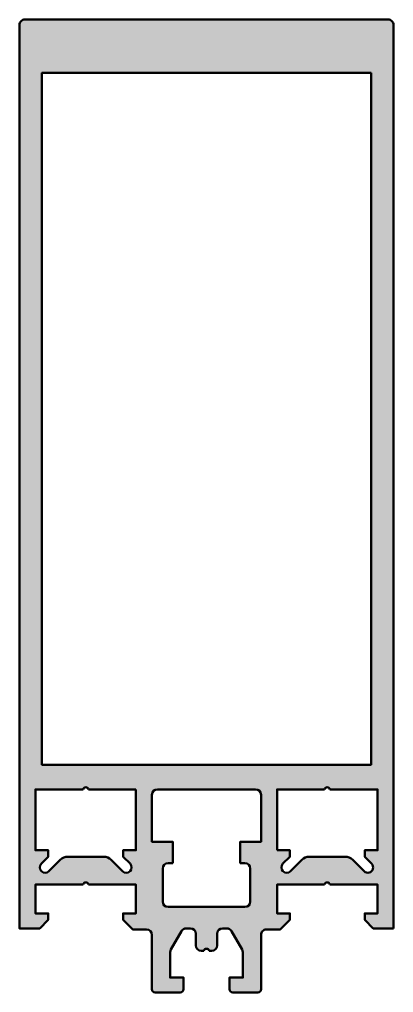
# Model space of a CAD drawing. Extents: x -17.5 to 17.5, y -6 to 85.
import ezdxf

# ---------------------------------------------------------------- set-up
doc = ezdxf.new("R2010")
doc.units = 0
doc.layers.add('0S-Alu contour', color=7, linetype='Continuous', lineweight=50)
doc.layers.add('0S-Alu hatch', color=252, linetype='Continuous', lineweight=25)

# ---------------------------------------------------------------- blocks, each defined once
blk = doc.blocks.new('477760__581809B1_8EF2_4C23_80D9_69A1121C1EB6_')
at = {"layer": '0S-Alu hatch'}
h = blk.add_hatch(color=256, dxfattribs=at)
edge = h.paths.add_edge_path()
edge.add_line((17.5, 0), (15.59999999999999, -2.5e-15))
edge.add_line((15.59999999999999, -2.5e-15), (14.79999999999999, 0.799999999999997))
edge.add_line((14.79999999999999, 0.799999999999997), (14.79999999999999, 1.399999999999997))
edge.add_line((14.79999999999999, 1.399999999999997), (15.99999999999999, 1.399999999999997))
edge.add_line((15.99999999999999, 1.399999999999997), (15.99999999999999, 4.100000000000012))
edge.add_line((15.99999999999999, 4.100000000000012), (11.54999999999999, 4.100000000000012))
edge.add_arc((11.29999999999999, 4.043750000000013), 0.256249999999998, 12.68038349181962, 167.3196165081804)
edge.add_line((11.04999999999999, 4.100000000000012), (6.599999999999987, 4.100000000000013))
edge.add_line((6.599999999999987, 4.100000000000013), (6.599999999999987, 1.399999999999999))
edge.add_line((6.599999999999987, 1.399999999999999), (7.799999999999984, 1.399999999999998))
edge.add_line((7.799999999999984, 1.399999999999998), (7.799999999999984, 0.799999999999998))
edge.add_line((7.799999999999984, 0.799999999999998), (6.899999999999991, -0.1000000000000015))
edge.add_line((6.899999999999991, -0.1000000000000015), (5.599999999999996, -0.1000000000000011))
edge.add_arc((5.599999999999994, -0.6000000000000023), 0.5000000000000011, 89.9999999999998, 180)
edge.add_line((5.099999999999993, -0.6000000000000023), (5.099999999999994, -5.700000000000001))
edge.add_ellipse((4.799999999999993, -5.700000000000001), major_axis=(-0.3000000000000007, 0), ratio=1, start_angle=90, end_angle=180, ccw=False)
edge.add_line((4.799999999999993, -6.000000000000001), (2.449999999999999, -6))
edge.add_ellipse((2.449999999999997, -5.700000000000001), major_axis=(-0.2999999999999989, 0), ratio=1, start_angle=0, end_angle=90.00000000000023, ccw=False)
edge.add_line((2.149999999999998, -5.7), (2.149999999999998, -4.6))
edge.add_line((2.149999999999998, -4.6), (3.399999999999998, -4.6))
edge.add_line((3.399999999999998, -4.6), (3.4, -2.233974596215563))
edge.add_arc((2.900000000000002, -2.233974596215564), 0.4999999999999983, 0, 30.00000000000022)
edge.add_line((3.333012701892219, -1.983974596215563), (2.331902001999193, -0.2499999999999987))
edge.add_arc((1.898889300106972, -0.4999999999999992), 0.5000000000000014, 29.99999999999996, 89.99999999999999)
edge.add_line((1.898889300106972, 2.1e-15), (1.5, 1.5e-15))
edge.add_arc((1.5, -0.4999999999999986), 0.5, 90, 180)
edge.add_line((1, -0.4999999999999985), (1, -1.6))
edge.add_ellipse((0.4999999999999997, -1.6), major_axis=(-0.5000000000000004, 0), ratio=1, start_angle=90, end_angle=180, ccw=False)
edge.add_line((0.5, -2.1), (0.25, -2.1))
edge.add_arc((0, -2.156249999999999), 0.2562499999999997, 12.68038349181956, 167.3196165081804)
edge.add_line((-0.25, -2.1), (-0.5, -2.1))
edge.add_ellipse((-0.5000000000000001, -1.6), major_axis=(-0.4999999999999996, 0), ratio=1, start_angle=0, end_angle=90, ccw=False)
edge.add_line((-1, -1.6), (-1, -0.4999999999999987))
edge.add_arc((-1.5, -0.4999999999999986), 0.5, 0, 90)
edge.add_line((-1.5, 1.4e-15), (-1.898889300106972, 1.5e-15))
edge.add_arc((-1.898889300106976, -0.4999999999999996), 0.500000000000001, 89.99999999999959, 149.9999999999999)
edge.add_line((-2.331902001999195, -0.2499999999999985), (-3.333012701892219, -1.983974596215561))
edge.add_arc((-2.900000000000002, -2.233974596215566), 0.5, 149.9999999999994, 180)
edge.add_line((-3.400000000000002, -2.233974596215566), (-3.400000000000002, -4.6))
edge.add_line((-3.400000000000002, -4.6), (-2.149999999999998, -4.6))
edge.add_line((-2.149999999999998, -4.6), (-2.149999999999998, -5.699999999999998))
edge.add_ellipse((-2.449999999999998, -5.7), major_axis=(-0.3000000000000003, 0), ratio=1, start_angle=89.99999999999989, end_angle=180, ccw=False)
edge.add_line((-2.449999999999999, -6), (-4.799999999999986, -5.999999999999998))
edge.add_ellipse((-4.79999999999999, -5.699999999999997), major_axis=(-0.3000000000000007, 0), ratio=1, start_angle=0, end_angle=90.00000000000068, ccw=False)
edge.add_line((-5.09999999999999, -5.699999999999997), (-5.099999999999987, -0.6000000000000006))
edge.add_arc((-5.599999999999987, -0.6000000000000006), 0.5, 0, 90)
edge.add_line((-5.599999999999987, -0.1000000000000005), (-6.899999999999991, -0.1000000000000011))
edge.add_line((-6.899999999999991, -0.1000000000000011), (-7.799999999999982, 0.7999999999999984))
edge.add_line((-7.799999999999982, 0.7999999999999984), (-7.799999999999982, 1.399999999999999))
edge.add_line((-7.799999999999982, 1.399999999999999), (-6.599999999999987, 1.399999999999999))
edge.add_line((-6.599999999999987, 1.399999999999999), (-6.599999999999987, 4.100000000000013))
edge.add_line((-6.599999999999987, 4.100000000000013), (-11.04999999999999, 4.100000000000012))
edge.add_arc((-11.29999999999999, 4.043750000000014), 0.2562499999999997, 12.68038349181954, 167.3196165081805)
edge.add_line((-11.54999999999999, 4.100000000000012), (-16, 4.100000000000012))
edge.add_line((-16, 4.100000000000012), (-16, 1.399999999999997))
edge.add_line((-16, 1.399999999999997), (-14.79999999999999, 1.399999999999998))
edge.add_line((-14.79999999999999, 1.399999999999998), (-14.79999999999999, 0.7999999999999973))
edge.add_line((-14.79999999999999, 0.7999999999999973), (-15.59999999999999, -2.2e-15))
edge.add_line((-15.59999999999999, -2.2e-15), (-17.5, -2.5e-15))
edge.add_line((-17.5, -2.5e-15), (-17.5, 84.50000000000001))
edge.add_ellipse((-17, 84.50000000000001), major_axis=(-0.4999999999999965, 0), ratio=1, start_angle=269.9999999999996, end_angle=360, ccw=False)
edge.add_line((-17, 85), (17, 85))
edge.add_ellipse((17, 84.50000000000001), major_axis=(-0.5, 0), ratio=1, start_angle=180, end_angle=270.0000000000004, ccw=False)
edge.add_line((17.5, 84.50000000000001), (17.5, 0))
h.paths.add_polyline_path([(15.4, 80), (-15.40000000000002, 80), (-15.4, 15.3), (15.4, 15.30000000000001)])
edge = h.paths.add_edge_path()
edge.add_line((-3.149999999999995, 6.100000000000029), (-3.59999999999999, 6.100000000000029))
edge.add_arc((-3.59999999999999, 5.600000000000029), 0.5, 90, 180)
edge.add_line((-4.09999999999999, 5.600000000000029), (-4.099999999999994, 2.500000000000028))
edge.add_arc((-3.599999999999994, 2.500000000000027), 0.5, 180, 270)
edge.add_line((-3.599999999999994, 2.000000000000027), (3.600000000000004, 2.000000000000024))
edge.add_arc((3.600000000000004, 2.500000000000024), 0.5, 270, 360)
edge.add_line((4.100000000000004, 2.500000000000024), (4.100000000000006, 5.600000000000029))
edge.add_arc((3.600000000000006, 5.600000000000029), 0.5, 0, 90)
edge.add_line((3.600000000000006, 6.100000000000029), (3.150000000000005, 6.100000000000029))
edge.add_line((3.150000000000005, 6.100000000000029), (3.150000000000005, 8.100000000000026))
edge.add_line((3.150000000000005, 8.100000000000026), (5.100000000000008, 8.100000000000026))
edge.add_line((5.100000000000008, 8.100000000000026), (5.100000000000004, 12.50000000000002))
edge.add_arc((4.600000000000004, 12.50000000000002), 0.5, 0, 90)
edge.add_line((4.600000000000004, 13.00000000000002), (-4.599999999999994, 13.00000000000003))
edge.add_arc((-4.599999999999994, 12.50000000000003), 0.5, 90, 180)
edge.add_line((-5.099999999999994, 12.50000000000003), (-5.09999999999999, 8.10000000000003))
edge.add_line((-5.09999999999999, 8.10000000000003), (-3.149999999999995, 8.10000000000003))
edge.add_line((-3.149999999999995, 8.10000000000003), (-3.149999999999995, 6.100000000000029))
edge = h.paths.add_edge_path()
edge.add_line((6.599999999999992, 7.300000000000006), (7.79999999999999, 7.300000000000005))
edge.add_line((7.79999999999999, 7.300000000000005), (7.799999999999984, 6.700000000000001))
edge.add_line((7.799999999999984, 6.700000000000001), (7.153553390593261, 6.053553390593275))
edge.add_arc((7.507106784911824, 5.700000003725292), 0.4999999999999997, 135.0000006037091, 314.9999993962908)
edge.add_line((7.860660171779807, 5.346446609406728), (8.92132034355963, 6.407106781186549))
edge.add_ellipse((9.628427124746182, 5.700000000000002), major_axis=(-1, 0), ratio=1, start_angle=270, end_angle=315.0000000000001, ccw=False)
edge.add_line((9.628427124746182, 6.700000000000002), (12.9715728752538, 6.700000000000002))
edge.add_ellipse((12.9715728752538, 5.700000000000001), major_axis=(-1.000000000000001, 0), ratio=1, start_angle=224.9999999999999, end_angle=269.9999999999999, ccw=False)
edge.add_line((13.67867965644035, 6.407106781186548), (14.73933982822017, 5.346446609406724))
edge.add_arc((15.09289321881345, 5.7), 0.5000000000000036, 224.9999999999999, 404.9999999999999)
edge.add_line((15.44644660940672, 6.053553390593275), (14.79999999999999, 6.700000000000006))
edge.add_line((14.79999999999999, 6.700000000000006), (14.79999999999999, 7.300000000000004))
edge.add_line((14.79999999999999, 7.300000000000004), (15.99999999999999, 7.300000000000005))
edge.add_line((15.99999999999999, 7.300000000000005), (15.99999999999999, 13.00000000000002))
edge.add_line((15.99999999999999, 13.00000000000002), (11.54999999999999, 13.00000000000002))
edge.add_arc((11.29999999999999, 12.94375000000002), 0.2562500000000005, 12.68038349182029, 167.3196165081793)
edge.add_line((11.04999999999999, 13.00000000000002), (6.599999999999992, 13.00000000000002))
edge.add_line((6.599999999999992, 13.00000000000002), (6.599999999999992, 7.300000000000006))
edge = h.paths.add_edge_path()
edge.add_line((-6.599999999999994, 13.00000000000002), (-11.04999999999999, 13.00000000000002))
edge.add_arc((-11.29999999999999, 12.94375000000002), 0.2562500000000039, 12.68038349182008, 167.3196165081795)
edge.add_line((-11.55, 13.00000000000002), (-16, 13.00000000000002))
edge.add_line((-16, 13.00000000000002), (-15.99999999999999, 7.300000000000005))
edge.add_line((-15.99999999999999, 7.300000000000005), (-14.79999999999999, 7.300000000000004))
edge.add_line((-14.79999999999999, 7.300000000000004), (-14.79999999999999, 6.700000000000006))
edge.add_line((-14.79999999999999, 6.700000000000006), (-15.44644660940672, 6.053553390593275))
edge.add_arc((-15.09289321881346, 5.7), 0.4999999999999977, 134.9999999999996, 314.9999999999995)
edge.add_line((-14.73933982822019, 5.346446609406725), (-13.67867965644035, 6.407106781186548))
edge.add_ellipse((-12.9715728752538, 5.699999999999998), major_axis=(-1.000000000000003, 0), ratio=1, start_angle=270, end_angle=315, ccw=False)
edge.add_line((-12.9715728752538, 6.700000000000001), (-9.628427124746182, 6.700000000000003))
edge.add_ellipse((-9.628427124746178, 5.700000000000001), major_axis=(-1, 0), ratio=1, start_angle=225.0000000000001, end_angle=270.0000000000002, ccw=False)
edge.add_line((-8.92132034355963, 6.407106781186551), (-7.860660171779805, 5.346446609406728))
edge.add_arc((-7.507106784911822, 5.700000003725292), 0.4999999999999997, 225.0000006037092, 404.9999993962909)
edge.add_line((-7.153553390593259, 6.053553390593275), (-7.799999999999982, 6.700000000000001))
edge.add_line((-7.799999999999982, 6.700000000000001), (-7.79999999999999, 7.300000000000005))
edge.add_line((-7.79999999999999, 7.300000000000005), (-6.599999999999994, 7.300000000000006))
edge.add_line((-6.599999999999994, 7.300000000000006), (-6.599999999999994, 13.00000000000002))
at = {"layer": '0S-Alu contour', "color": 7}
for points in [[(-17, 85), (17, 85)], [(-11.54999999999999, 4.100000000000012), (-16, 4.100000000000012), (-16, 1.399999999999997), (-14.79999999999999, 1.399999999999998), (-14.79999999999999, 0.7999999999999973), (-15.59999999999999, -2.2e-15), (-17.5, -2.5e-15), (-17.5, 84.50000000000001)], [(17.5, 84.50000000000001), (17.5, 0)], [(15.4, 80), (-15.40000000000002, 80), (-15.4, 15.3), (15.4, 15.30000000000001), (15.4, 80)], [(-11.55, 13.00000000000002), (-16, 13.00000000000002), (-15.99999999999999, 7.300000000000005), (-14.79999999999999, 7.300000000000004), (-14.79999999999999, 6.700000000000006), (-15.44644660940672, 6.053553390593275)], [(-6.599999999999994, 13.00000000000002), (-11.04999999999999, 13.00000000000002)], [(-7.153553390593259, 6.053553390593275), (-7.799999999999982, 6.700000000000001), (-7.79999999999999, 7.300000000000005), (-6.599999999999994, 7.300000000000006), (-6.599999999999994, 13.00000000000002)], [(4.600000000000004, 13.00000000000002), (-4.599999999999994, 13.00000000000003)], [(11.04999999999999, 13.00000000000002), (6.599999999999992, 13.00000000000002), (6.599999999999992, 7.300000000000006)], [(15.44644660940672, 6.053553390593275), (14.79999999999999, 6.700000000000006), (14.79999999999999, 7.300000000000004), (15.99999999999999, 7.300000000000005), (15.99999999999999, 13.00000000000002), (11.54999999999999, 13.00000000000002)], [(-5.099999999999994, 12.50000000000003), (-5.09999999999999, 8.10000000000003), (-3.149999999999995, 8.10000000000003), (-3.149999999999995, 6.100000000000029)], [(3.600000000000006, 6.100000000000029), (3.150000000000005, 6.100000000000029), (3.150000000000005, 8.100000000000026), (5.100000000000008, 8.100000000000026), (5.100000000000004, 12.50000000000002)], [(6.599999999999992, 7.300000000000006), (7.79999999999999, 7.300000000000005), (7.799999999999984, 6.700000000000001), (7.153553390593261, 6.053553390593275)], [(-14.73933982822019, 5.346446609406725), (-13.67867965644035, 6.407106781186548)], [(-12.9715728752538, 6.700000000000001), (-9.628427124746182, 6.700000000000003)], [(-8.92132034355963, 6.407106781186551), (-7.860660171779805, 5.346446609406728)], [(7.860660171779807, 5.346446609406728), (8.92132034355963, 6.407106781186549)], [(9.628427124746182, 6.700000000000002), (12.9715728752538, 6.700000000000002)], [(13.67867965644035, 6.407106781186548), (14.73933982822017, 5.346446609406724)], [(-4.09999999999999, 5.600000000000029), (-4.099999999999994, 2.500000000000028)], [(-3.149999999999995, 6.100000000000029), (-3.59999999999999, 6.100000000000029)], [(4.100000000000004, 2.500000000000024), (4.100000000000006, 5.600000000000029)], [(-5.599999999999987, -0.1000000000000005), (-6.899999999999991, -0.1000000000000011), (-7.799999999999982, 0.7999999999999984), (-7.799999999999982, 1.399999999999999), (-6.599999999999987, 1.399999999999999), (-6.599999999999987, 4.100000000000013), (-11.04999999999999, 4.100000000000012)], [(11.04999999999999, 4.100000000000012), (6.599999999999987, 4.100000000000013), (6.599999999999987, 1.399999999999999), (7.799999999999984, 1.399999999999998), (7.799999999999984, 0.799999999999998), (6.899999999999991, -0.1000000000000015), (5.599999999999996, -0.1000000000000011)], [(17.5, 0), (15.59999999999999, -2.5e-15), (14.79999999999999, 0.799999999999997), (14.79999999999999, 1.399999999999997), (15.99999999999999, 1.399999999999997), (15.99999999999999, 4.100000000000012), (11.54999999999999, 4.100000000000012)], [(-3.599999999999994, 2.000000000000027), (3.600000000000004, 2.000000000000024)], [(-1.5, 1.4e-15), (-1.898889300106972, 1.5e-15)], [(1.898889300106972, 2.1e-15), (1.5, 1.5e-15)], [(-5.09999999999999, -5.699999999999997), (-5.099999999999987, -0.6000000000000006)], [(-2.331902001999195, -0.2499999999999985), (-3.333012701892219, -1.983974596215561)], [(-1, -1.6), (-1, -0.4999999999999987)], [(1, -0.4999999999999985), (1, -1.6)], [(3.333012701892219, -1.983974596215563), (2.331902001999193, -0.2499999999999987)], [(5.099999999999993, -0.6000000000000023), (5.099999999999994, -5.700000000000001)], [(-3.400000000000002, -2.233974596215566), (-3.400000000000002, -4.6), (-2.149999999999998, -4.6), (-2.149999999999998, -5.699999999999998)], [(-0.25, -2.1), (-0.5, -2.1)], [(0.5, -2.1), (0.25, -2.1)], [(2.149999999999998, -5.7), (2.149999999999998, -4.6), (3.399999999999998, -4.6), (3.4, -2.233974596215563)], [(-2.449999999999999, -6), (-4.799999999999986, -5.999999999999998)], [(4.799999999999993, -6.000000000000001), (2.449999999999999, -6)]]:
    blk.add_lwpolyline(points, dxfattribs=at)
at = {"layer": '0S-Alu contour', "color": 7, "extrusion": (0, 0, -1)}
for centre, radius, start, end in [((17, 84.50000000000001), 0.4999999999999965, 0, 90.0000000000004), ((-17, 84.50000000000001), 0.5, 89.99999999999959, 180), ((12.9715728752538, 5.699999999999998), 1.000000000000003, 45.00000000000002, 90), ((9.628427124746178, 5.700000000000001), 1, 89.9999999999998, 134.9999999999999), ((-9.628427124746182, 5.700000000000002), 1, 44.99999999999989, 90), ((-12.9715728752538, 5.700000000000001), 1.000000000000001, 90.0000000000001, 135.0000000000001), ((0.5000000000000001, -1.6), 0.4999999999999996, 270, 0), ((-0.4999999999999997, -1.6), 0.5000000000000004, 180, 270), ((4.79999999999999, -5.699999999999997), 0.3000000000000007, 269.9999999999993, 0), ((2.449999999999998, -5.7), 0.3000000000000003, 180, 270.0000000000001), ((-2.449999999999997, -5.700000000000001), 0.2999999999999989, 269.9999999999998, 0), ((-4.799999999999993, -5.700000000000001), 0.3000000000000007, 180, 270)]:
    blk.add_arc(centre, radius, start, end, dxfattribs=at)
at = {"layer": '0S-Alu contour', "color": 7}
for centre, radius, start, end in [((-11.29999999999999, 12.94375000000002), 0.2562500000000039, 12.68038349182008, 167.3196165081795), ((-4.599999999999994, 12.50000000000003), 0.5, 90, 180), ((4.600000000000004, 12.50000000000002), 0.5, 0, 90), ((11.29999999999999, 12.94375000000002), 0.2562500000000005, 12.68038349182029, 167.3196165081793), ((-15.09289321881346, 5.7), 0.4999999999999977, 134.9999999999996, 314.9999999999995), ((-7.507106784911822, 5.700000003725292), 0.4999999999999997, 225.0000006037092, 44.99999939629094), ((-3.59999999999999, 5.600000000000029), 0.5, 90, 180), ((3.600000000000006, 5.600000000000029), 0.5, 0, 90), ((7.507106784911824, 5.700000003725292), 0.4999999999999997, 135.0000006037091, 314.9999993962908), ((15.09289321881345, 5.7), 0.5000000000000036, 224.9999999999999, 44.99999999999993), ((-11.29999999999999, 4.043750000000014), 0.2562499999999997, 12.68038349181954, 167.3196165081805), ((11.29999999999999, 4.043750000000013), 0.256249999999998, 12.68038349181962, 167.3196165081804), ((-3.599999999999994, 2.500000000000027), 0.5, 180, 270), ((3.600000000000004, 2.500000000000024), 0.5, 270, 0), ((-1.898889300106976, -0.4999999999999996), 0.500000000000001, 89.99999999999959, 149.9999999999999), ((-1.5, -0.4999999999999986), 0.5, 0, 90), ((1.5, -0.4999999999999986), 0.5, 90, 180), ((1.898889300106972, -0.4999999999999992), 0.5000000000000014, 29.99999999999996, 89.99999999999999), ((-5.599999999999987, -0.6000000000000006), 0.5, 0, 90), ((5.599999999999994, -0.6000000000000023), 0.5000000000000011, 89.9999999999998, 180), ((-2.900000000000002, -2.233974596215566), 0.5, 149.9999999999994, 180), ((0, -2.156249999999999), 0.2562499999999997, 12.68038349181956, 167.3196165081804), ((2.900000000000002, -2.233974596215564), 0.4999999999999983, 0, 30.00000000000022)]:
    blk.add_arc(centre, radius, start, end, dxfattribs=at)
blk = doc.blocks.new('477760__6AF54DA7_0E4E_4262_A273_C2F2FE5EFB58_')
at = {"layer": '0S-Alu contour', "color": 7}
blk.add_blockref('477760__581809B1_8EF2_4C23_80D9_69A1121C1EB6_', (0, 0), dxfattribs=at)

msp = doc.modelspace()

# ---------------------------------------------------------------- block references
at = {"layer": '0S-Alu contour', "color": 7}
msp.add_blockref('477760__6AF54DA7_0E4E_4262_A273_C2F2FE5EFB58_', (0, 0), dxfattribs=at)

doc.saveas('drawing.dxf')
